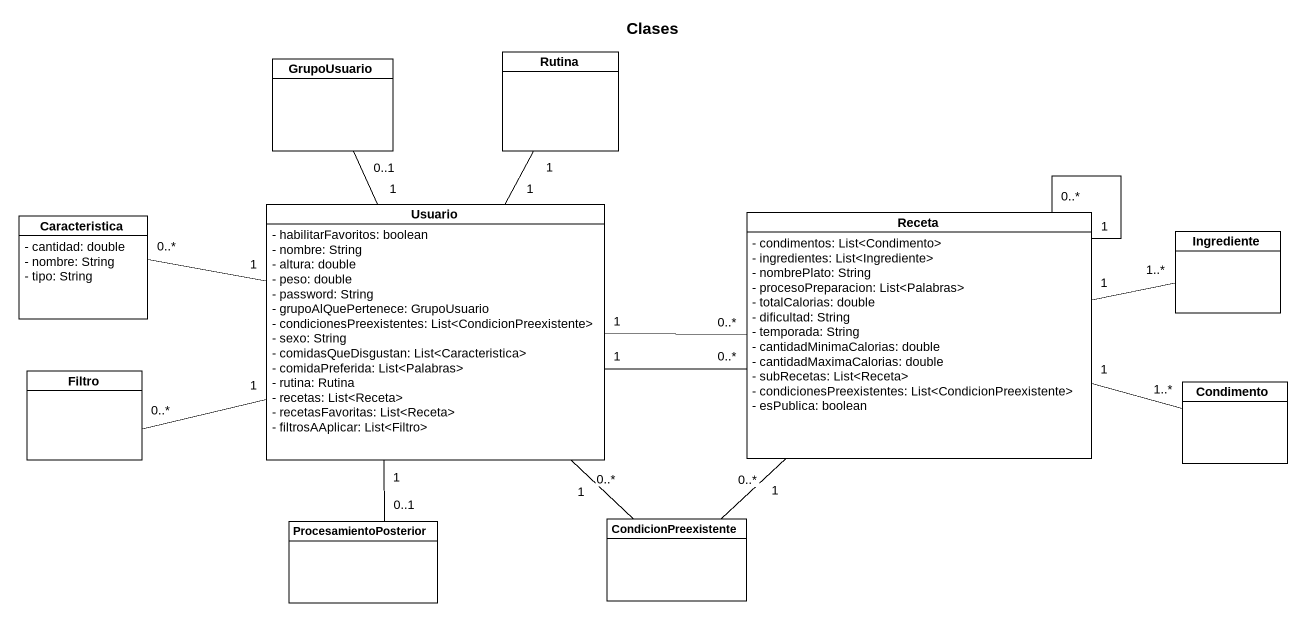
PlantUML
@startuml
title Clases
hide circle
hide empty members
skinparam classAttributeIconSize 0
class GrupoUsuario
class Rutina
class Caracteristica {
  - cantidad: double
  - nombre: String
  - tipo: String
}
class Usuario {
  - habilitarFavoritos: boolean
  - nombre: String
  - altura: double
  - peso: double
  - password: String
  - grupoAlQuePertenece: GrupoUsuario
  - condicionesPreexistentes: List<CondicionPreexistente>
  - sexo: String
  - comidasQueDisgustan: List<Caracteristica>
  - comidaPreferida: List<Palabras>
  - rutina: Rutina
  - recetas: List<Receta>
  - recetasFavoritas: List<Receta>
  - filtrosAAplicar: List<Filtro>
}
class Receta {
  - condimentos: List<Condimento>
  - ingredientes: List<Ingrediente>
  - nombrePlato: String
  - procesoPreparacion: List<Palabras>
  - totalCalorias: double
  - dificultad: String
  - temporada: String
  - cantidadMinimaCalorias: double
  - cantidadMaximaCalorias: double
  - subRecetas: List<Receta>
  - condicionesPreexistentes: List<CondicionPreexistente>
  - esPublica: boolean
}
class Ingrediente
class Filtro
class Condimento
class ProcesamientoPosterior
class CondicionPreexistente
Rutina "1" -- "1" Usuario
Usuario "1" -up- "0..1" GrupoUsuario
Usuario "1" -left- "0..*" Caracteristica
Usuario "1" -right- "0..*" Receta
Usuario "1" -right- "0..*" Receta
Usuario "1" -- "0..1" ProcesamientoPosterior
Usuario "1" -- "0..*" CondicionPreexistente
Receta "1" -- "0..*" Receta
Receta "1" -right- "1..*" Condimento
Receta "1" -- "0..*" CondicionPreexistente
Ingrediente "1..*" -left- "1" Receta
Filtro "0..*" -right- "1" Usuario
@enduml
